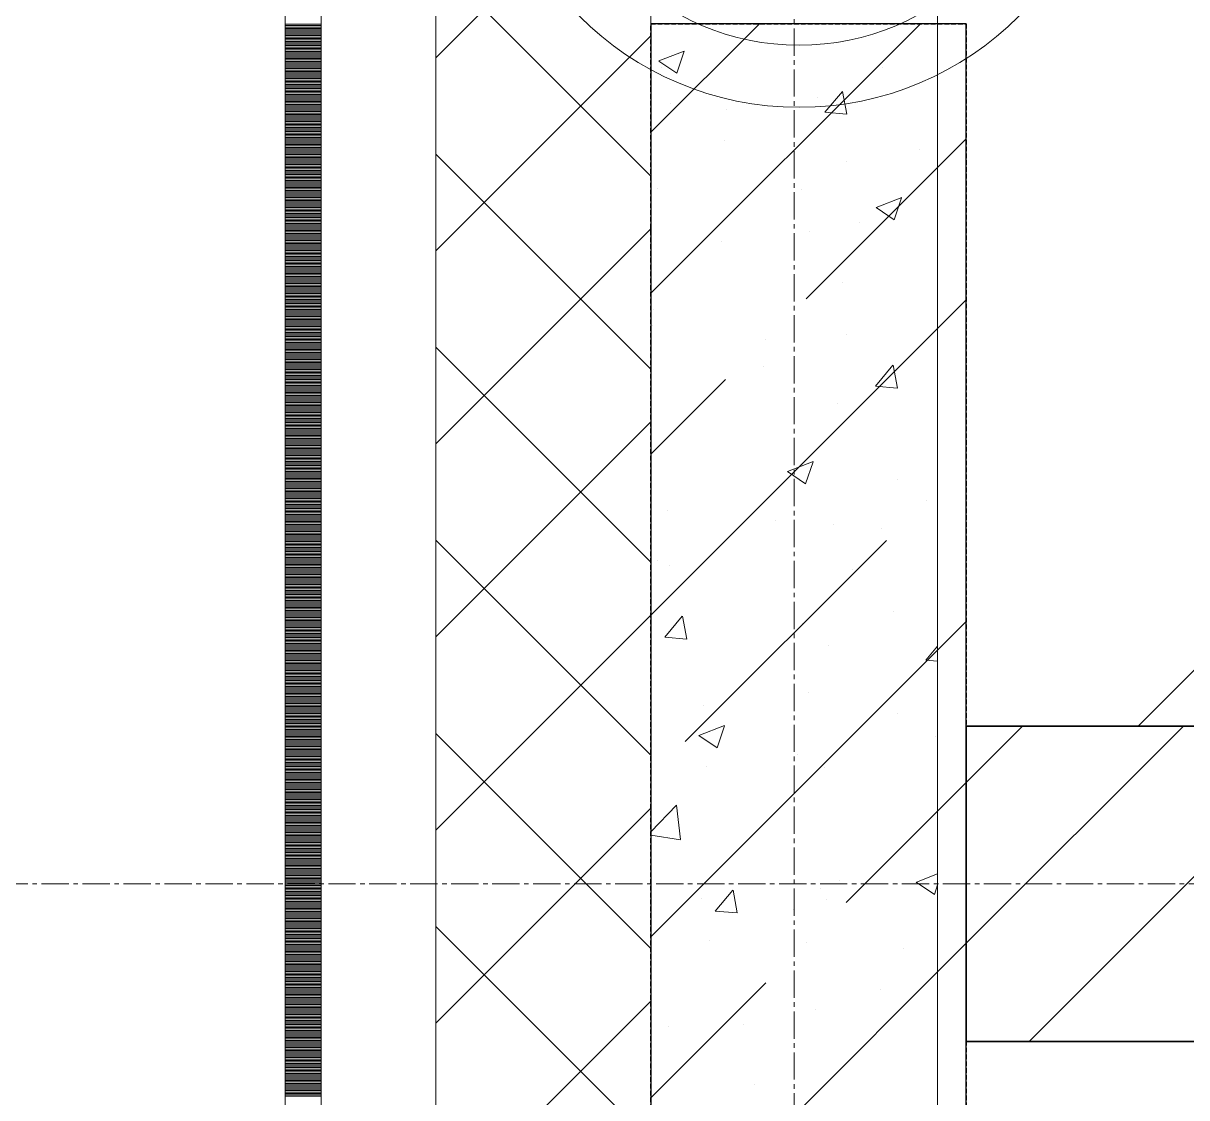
# Model space of a CAD drawing. Header units: millimetres. Extents: x 538266 to 1167394, y 114608 to 637157.
# Drawn here: x 828700 to 829512, y 148964 to 149714 of the extents above; entities that cross this region are included whole.
import ezdxf
from ezdxf.enums import TextEntityAlignment as Align

# ---------------------------------------------------------------- set-up
doc = ezdxf.new("R2010")
doc.units = ezdxf.units.MM
for name, pattern in [('CENTER2', [28.575, 19.05, -3.175, 3.175, -3.175]), ('DASHED', [19.05, 12.7, -6.35]), ('HIDDEN2', [4.7625, 3.175, -1.5875])]:
    doc.linetypes.add(name, pattern=pattern)
doc.layers.get('Defpoints').update_dxf_attribs({"color": 140})
doc.layers.add('АР_Делит', color=120, linetype='Continuous', lineweight=0, plot=False)
for name, color, linetype, lineweight in [('АР_Колонны', 70, 'Continuous', 30), ('АР_Стены ЖБ', 7, 'Continuous', 35), ('АР_Стены ПЕНОблок', 52, 'Continuous', 20), ('АР_Тонкая', 254, 'Continuous', 5), ('АР_Утеплитель', 31, 'Continuous', 0), ('АР_Штриховка', 8, 'Continuous', 0)]:
    doc.layers.add(name, color=color, linetype=linetype, lineweight=lineweight)
doc.layers.add('РД_Оси_100', color=7, linetype='Continuous', lineweight=0, true_color=0x525252)
doc.layers.add('ФВ-5', color=7, linetype='Continuous')
doc.styles.add('style1', font='ARIALN.TTF')

# ---------------------------------------------------------------- blocks, each defined once
blk = doc.blocks.new('2_этаж')
at = {"layer": 'АР_Делит', "color": 18, "true_color": 0x000000}
for radius in [216.34, 173.04]:
    blk.add_circle((672876.96, 149871.33), radius, dxfattribs=at)
at = {"layer": 'АР_Колонны', "color": 18, "linetype": 'HIDDEN2', "lineweight": 25, "true_color": 0x000000}
for p, q in [((672773.57, 149713.25), (672993.57, 149713.25)), ((672773.57, 148513.25), (672773.57, 149713.25)), ((672993.57, 149713.25), (672993.57, 148513.25))]:
    blk.add_line(p, q, dxfattribs=at)
at = {"layer": 'АР_Колонны', "color": 18, "linetype": 'Continuous', "lineweight": 15, "true_color": 0x000000}
for p, q in [((672993.57, 149713.25), (672773.57, 149713.25)), ((672773.57, 149713.25), (672773.57, 148513.25)), ((672993.57, 149713.25), (672773.57, 149713.25)), ((672773.57, 149713.25), (672773.57, 148513.25)), ((672993.57, 148513.25), (672993.57, 149713.25)), ((672993.57, 148513.25), (672993.57, 149713.25))]:
    blk.add_line(p, q, dxfattribs=at)
at = {"layer": 'АР_Стены ЖБ', "color": 18, "linetype": 'Continuous', "lineweight": 30, "true_color": 0x000000}
for p, q in [((672993.57, 149713.25), (672773.57, 149713.25)), ((672773.57, 149713.25), (672773.57, 148513.25)), ((672993.57, 148513.25), (672993.57, 149713.25))]:
    blk.add_line(p, q, dxfattribs=at)
at = {"layer": 'АР_Стены ЖБ', "color": 18, "linetype": 'Continuous', "lineweight": 35, "true_color": 0x000000}
for p, q in [((672993.57, 149223.25), (672993.57, 149003.25)), ((679573.57, 149223.25), (672993.57, 149223.25)), ((672993.57, 149003.25), (679573.57, 149003.25))]:
    blk.add_line(p, q, dxfattribs=at)
at = {"layer": 'АР_Стены ПЕНОблок', "color": 18, "linetype": 'Continuous', "lineweight": 20, "true_color": 0x000000}
for p, q in [((672773.57, 213213.25), (672773.57, 137013.25)), ((672973.57, 137013.25), (672973.57, 213213.25))]:
    blk.add_line(p, q, dxfattribs=at)
at = {"layer": 'АР_Тонкая', "color": 18, "linetype": 'Continuous', "lineweight": 5, "true_color": 0x000000}
for p, q in [((672518.57, 213213.25), (672518.57, 137013.25)), ((672543.57, 213213.25), (672543.57, 137013.25)), ((672543.57, 137013.25), (672543.57, 213213.25)), ((672623.57, 137013.25), (672623.57, 213213.25))]:
    blk.add_line(p, q, dxfattribs=at)
at = {"layer": 'АР_Утеплитель', "color": 18, "linetype": 'Continuous', "lineweight": 0, "true_color": 0x000000}
for p, q in [((672623.57, 213213.25), (672623.57, 137013.25)), ((672773.57, 137013.25), (672773.57, 213213.25))]:
    blk.add_line(p, q, dxfattribs=at)
at = {"layer": 'АР_Штриховка', "color": 18, "linetype": 'Continuous', "lineweight": 0, "true_color": 0x000000}
for p, q in [((672623.57, 149689.6), (672773.57, 149839.6)), ((672773.57, 149607.04), (672623.57, 149757.04)), ((672518.57, 149713), (672543.57, 149713)), ((672518.57, 149712), (672543.57, 149712)), ((672518.57, 149711), (672543.57, 149711)), ((672518.57, 149710), (672543.57, 149710)), ((672518.57, 149709), (672543.57, 149709)), ((672518.57, 149708), (672543.57, 149708)), ((672518.57, 149707), (672543.57, 149707)), ((672518.57, 149706), (672543.57, 149706)), ((672518.57, 149705), (672543.57, 149705)), ((672518.57, 149704), (672543.57, 149704)), ((672518.57, 149703), (672543.57, 149703)), ((672518.57, 149702), (672543.57, 149702)), ((672518.57, 149701), (672543.57, 149701)), ((672518.57, 149700), (672543.57, 149700)), ((672518.57, 149699), (672543.57, 149699)), ((672623.57, 149554.9), (672773.57, 149704.9)), ((672913.2, 149702.01), (672913.2, 149702.01)), ((672518.57, 149698), (672543.57, 149698)), ((672518.57, 149697), (672543.57, 149697)), ((672518.57, 149696), (672543.57, 149696)), ((672518.57, 149695), (672543.57, 149695)), ((672518.57, 149694), (672543.57, 149694)), ((672518.57, 149693), (672543.57, 149693)), ((672518.57, 149692), (672543.57, 149692)), ((672518.57, 149691), (672543.57, 149691)), ((672779.13, 149687.41), (672796.91, 149694.24)), ((672791.71, 149678.76), (672796.86, 149694.11)), ((672518.57, 149690), (672543.57, 149690)), ((672518.57, 149689), (672543.57, 149689)), ((672518.57, 149688), (672543.57, 149688)), ((672518.57, 149687), (672543.57, 149687)), ((672518.57, 149686), (672543.57, 149686)), ((672518.57, 149685), (672543.57, 149685)), ((672518.57, 149684), (672543.57, 149684)), ((672518.57, 149683), (672543.57, 149683)), ((672779.07, 149687.29), (672791.7, 149678.77)), ((672781.27, 149682.96), (672781.27, 149682.96)), ((672935.18, 149682.73), (672935.18, 149682.73)), ((672518.57, 149682), (672543.57, 149682)), ((672518.57, 149681), (672543.57, 149681)), ((672518.57, 149680), (672543.57, 149680)), ((672518.57, 149679), (672543.57, 149679)), ((672518.57, 149678), (672543.57, 149678)), ((672518.57, 149677), (672543.57, 149677)), ((672518.57, 149676), (672543.57, 149676)), ((672518.57, 149675), (672543.57, 149675)), ((672518.57, 149674), (672543.57, 149674)), ((672518.57, 149673), (672543.57, 149673)), ((672518.57, 149672), (672543.57, 149672)), ((672518.57, 149671), (672543.57, 149671)), ((672518.57, 149670), (672543.57, 149670)), ((672518.57, 149669), (672543.57, 149669)), ((672518.57, 149668), (672543.57, 149668)), ((672518.57, 149667), (672543.57, 149667)), ((672894.93, 149651.51), (672907.18, 149666.1)), ((672910.27, 149650.2), (672907.33, 149666.12)), ((672518.57, 149666), (672543.57, 149666)), ((672518.57, 149665), (672543.57, 149665)), ((672518.57, 149664), (672543.57, 149664)), ((672518.57, 149663), (672543.57, 149663)), ((672518.57, 149662), (672543.57, 149662)), ((672518.57, 149661), (672543.57, 149661)), ((672518.57, 149660), (672543.57, 149660)), ((672518.57, 149659), (672543.57, 149659)), ((672518.57, 149658), (672543.57, 149658)), ((672889.73, 149661.88), (672889.73, 149661.88)), ((672518.57, 149657), (672543.57, 149657)), ((672518.57, 149656), (672543.57, 149656)), ((672518.57, 149655), (672543.57, 149655)), ((672518.57, 149654), (672543.57, 149654)), ((672518.57, 149653), (672543.57, 149653)), ((672518.57, 149652), (672543.57, 149652)), ((672518.57, 149651), (672543.57, 149651)), ((672518.57, 149650), (672543.57, 149650)), ((672787.05, 149657.3), (672787.05, 149657.3)), ((672826.14, 149653.5), (672826.14, 149653.5)), ((672894.93, 149651.5), (672910.11, 149650.17)), ((672518.57, 149649), (672543.57, 149649)), ((672518.57, 149648), (672543.57, 149648)), ((672518.57, 149647), (672543.57, 149647)), ((672518.57, 149646), (672543.57, 149646)), ((672518.57, 149645), (672543.57, 149645)), ((672518.57, 149644), (672543.57, 149644)), ((672518.57, 149643), (672543.57, 149643)), ((672518.57, 149642), (672543.57, 149642)), ((672518.57, 149641), (672543.57, 149641)), ((672518.57, 149640), (672543.57, 149640)), ((672518.57, 149639), (672543.57, 149639)), ((672518.57, 149638), (672543.57, 149638)), ((672518.57, 149637), (672543.57, 149637)), ((672518.57, 149636), (672543.57, 149636)), ((672518.57, 149635), (672543.57, 149635)), ((672518.57, 149634), (672543.57, 149634)), ((672518.57, 149633), (672543.57, 149633)), ((672518.57, 149632), (672543.57, 149632)), ((672518.57, 149631), (672543.57, 149631)), ((672518.57, 149630), (672543.57, 149630)), ((672518.57, 149629), (672543.57, 149629)), ((672518.57, 149628), (672543.57, 149628)), ((672518.57, 149627), (672543.57, 149627)), ((672518.57, 149626), (672543.57, 149626)), ((672824.99, 149631.57), (672824.99, 149631.57)), ((672960.58, 149625.84), (672960.58, 149625.84)), ((672518.57, 149625), (672543.57, 149625)), ((672518.57, 149624), (672543.57, 149624)), ((672518.57, 149623), (672543.57, 149623)), ((672518.57, 149622), (672543.57, 149622)), ((672518.57, 149621), (672543.57, 149621)), ((672518.57, 149620), (672543.57, 149620)), ((672518.57, 149619), (672543.57, 149619)), ((672518.57, 149618), (672543.57, 149618)), ((672773.57, 149472.33), (672623.57, 149622.33)), ((672910.11, 149617.45), (672910.11, 149617.45)), ((672518.57, 149617), (672543.57, 149617)), ((672518.57, 149616), (672543.57, 149616)), ((672518.57, 149615), (672543.57, 149615)), ((672518.57, 149614), (672543.57, 149614)), ((672518.57, 149613), (672543.57, 149613)), ((672518.57, 149612), (672543.57, 149612)), ((672518.57, 149611), (672543.57, 149611)), ((672518.57, 149610), (672543.57, 149610)), ((672518.57, 149609), (672543.57, 149609)), ((672518.57, 149608), (672543.57, 149608)), ((672518.57, 149607), (672543.57, 149607)), ((672518.57, 149606), (672543.57, 149606)), ((672518.57, 149605), (672543.57, 149605)), ((672518.57, 149604), (672543.57, 149604)), ((672518.57, 149603), (672543.57, 149603)), ((672518.57, 149602), (672543.57, 149602)), ((672518.57, 149601), (672543.57, 149601)), ((672518.57, 149600), (672543.57, 149600)), ((672518.57, 149599), (672543.57, 149599)), ((672518.57, 149598), (672543.57, 149598)), ((672518.57, 149597), (672543.57, 149597)), ((672518.57, 149596), (672543.57, 149596)), ((672518.57, 149595), (672543.57, 149595)), ((672518.57, 149594), (672543.57, 149594)), ((672778.18, 149598.41), (672778.18, 149598.41)), ((672878.55, 149597.45), (672878.55, 149597.45)), ((672518.57, 149593), (672543.57, 149593)), ((672518.57, 149592), (672543.57, 149592)), ((672518.57, 149591), (672543.57, 149591)), ((672518.57, 149590), (672543.57, 149590)), ((672518.57, 149589), (672543.57, 149589)), ((672518.57, 149588), (672543.57, 149588)), ((672518.57, 149587), (672543.57, 149587)), ((672518.57, 149586), (672543.57, 149586)), ((672518.57, 149585), (672543.57, 149585)), ((672930.68, 149585.02), (672943.32, 149576.5)), ((672930.74, 149585.15), (672948.53, 149591.98)), ((672943.33, 149576.5), (672948.48, 149591.85)), ((672518.57, 149584), (672543.57, 149584)), ((672518.57, 149583), (672543.57, 149583)), ((672518.57, 149582), (672543.57, 149582)), ((672518.57, 149581), (672543.57, 149581)), ((672518.57, 149580), (672543.57, 149580)), ((672518.57, 149579), (672543.57, 149579)), ((672518.57, 149578), (672543.57, 149578)), ((672518.57, 149577), (672543.57, 149577)), ((672518.57, 149576), (672543.57, 149576)), ((672518.57, 149575), (672543.57, 149575)), ((672518.57, 149574), (672543.57, 149574)), ((672518.57, 149573), (672543.57, 149573)), ((672518.57, 149572), (672543.57, 149572)), ((672518.57, 149571), (672543.57, 149571)), ((672518.57, 149570), (672543.57, 149570)), ((672518.57, 149569), (672543.57, 149569)), ((672623.57, 149420.2), (672773.57, 149570.2)), ((672919.11, 149574.36), (672919.11, 149574.36)), ((672518.57, 149568), (672543.57, 149568)), ((672518.57, 149567), (672543.57, 149567)), ((672518.57, 149566), (672543.57, 149566)), ((672518.57, 149565), (672543.57, 149565)), ((672518.57, 149564), (672543.57, 149564)), ((672518.57, 149563), (672543.57, 149563)), ((672518.57, 149562), (672543.57, 149562)), ((672518.57, 149561), (672543.57, 149561)), ((672822.91, 149561.7), (672822.91, 149561.7)), ((672884.06, 149568.41), (672884.06, 149568.41)), ((672518.57, 149560), (672543.57, 149560)), ((672518.57, 149559), (672543.57, 149559)), ((672518.57, 149558), (672543.57, 149558)), ((672518.57, 149557), (672543.57, 149557)), ((672518.57, 149556), (672543.57, 149556)), ((672518.57, 149555), (672543.57, 149555)), ((672518.57, 149554), (672543.57, 149554)), ((672518.57, 149553), (672543.57, 149553)), ((672518.57, 149552), (672543.57, 149552)), ((672518.57, 149551), (672543.57, 149551)), ((672518.57, 149550), (672543.57, 149550)), ((672518.57, 149549), (672543.57, 149549)), ((672518.57, 149548), (672543.57, 149548)), ((672518.57, 149547), (672543.57, 149547)), ((672518.57, 149546), (672543.57, 149546)), ((672518.57, 149545), (672543.57, 149545)), ((672518.57, 149544), (672543.57, 149544)), ((672518.57, 149543), (672543.57, 149543)), ((672518.57, 149542), (672543.57, 149542)), ((672518.57, 149541), (672543.57, 149541)), ((672518.57, 149540), (672543.57, 149540)), ((672518.57, 149539), (672543.57, 149539)), ((672518.57, 149538), (672543.57, 149538)), ((672518.57, 149537), (672543.57, 149537)), ((672518.57, 149536), (672543.57, 149536)), ((672518.57, 149535), (672543.57, 149535)), ((672518.57, 149534), (672543.57, 149534)), ((672518.57, 149533), (672543.57, 149533)), ((672518.57, 149532), (672543.57, 149532)), ((672518.57, 149531), (672543.57, 149531)), ((672518.57, 149530), (672543.57, 149530)), ((672518.57, 149529), (672543.57, 149529)), ((672907.02, 149532.9), (672907.02, 149532.9)), ((672518.57, 149528), (672543.57, 149528)), ((672518.57, 149527), (672543.57, 149527)), ((672518.57, 149526), (672543.57, 149526)), ((672518.57, 149525), (672543.57, 149525)), ((672518.57, 149524), (672543.57, 149524)), ((672518.57, 149523), (672543.57, 149523)), ((672518.57, 149522), (672543.57, 149522)), ((672518.57, 149521), (672543.57, 149521)), ((672518.57, 149520), (672543.57, 149520)), ((672518.57, 149519), (672543.57, 149519)), ((672518.57, 149518), (672543.57, 149518)), ((672518.57, 149517), (672543.57, 149517)), ((672518.57, 149516), (672543.57, 149516)), ((672518.57, 149515), (672543.57, 149515)), ((672518.57, 149514), (672543.57, 149514)), ((672518.57, 149513), (672543.57, 149513)), ((672518.57, 149512), (672543.57, 149512)), ((672775.09, 149513.85), (672775.09, 149513.85)), ((672518.57, 149511), (672543.57, 149511)), ((672518.57, 149510), (672543.57, 149510)), ((672518.57, 149509), (672543.57, 149509)), ((672518.57, 149508), (672543.57, 149508)), ((672518.57, 149507), (672543.57, 149507)), ((672518.57, 149506), (672543.57, 149506)), ((672518.57, 149505), (672543.57, 149505)), ((672518.57, 149504), (672543.57, 149504)), ((672518.57, 149503), (672543.57, 149503)), ((672518.57, 149502), (672543.57, 149502)), ((672518.57, 149501), (672543.57, 149501)), ((672518.57, 149500), (672543.57, 149500)), ((672518.57, 149499), (672543.57, 149499)), ((672518.57, 149498), (672543.57, 149498)), ((672518.57, 149497), (672543.57, 149497)), ((672518.57, 149496), (672543.57, 149496)), ((672774.46, 149502.46), (672774.46, 149502.46)), ((672910.05, 149496.73), (672910.05, 149496.73)), ((672518.57, 149495), (672543.57, 149495)), ((672518.57, 149494), (672543.57, 149494)), ((672518.57, 149493), (672543.57, 149493)), ((672518.57, 149492), (672543.57, 149492)), ((672518.57, 149491), (672543.57, 149491)), ((672518.57, 149490), (672543.57, 149490)), ((672518.57, 149489), (672543.57, 149489)), ((672518.57, 149488), (672543.57, 149488)), ((672773.57, 149337.63), (672623.57, 149487.63)), ((672518.57, 149487), (672543.57, 149487)), ((672518.57, 149486), (672543.57, 149486)), ((672518.57, 149485), (672543.57, 149485)), ((672518.57, 149484), (672543.57, 149484)), ((672518.57, 149483), (672543.57, 149483)), ((672518.57, 149482), (672543.57, 149482)), ((672518.57, 149481), (672543.57, 149481)), ((672518.57, 149480), (672543.57, 149480)), ((672518.57, 149479), (672543.57, 149479)), ((672518.57, 149478), (672543.57, 149478)), ((672518.57, 149477), (672543.57, 149477)), ((672518.57, 149476), (672543.57, 149476)), ((672518.57, 149475), (672543.57, 149475)), ((672518.57, 149474), (672543.57, 149474)), ((672518.57, 149473), (672543.57, 149473)), ((672518.57, 149472), (672543.57, 149472)), ((672852.29, 149474.18), (672852.29, 149474.18)), ((672930.17, 149460.45), (672942.42, 149475.04)), ((672945.51, 149459.15), (672942.58, 149475.07)), ((672518.57, 149471), (672543.57, 149471)), ((672518.57, 149470), (672543.57, 149470)), ((672518.57, 149469), (672543.57, 149469)), ((672518.57, 149468), (672543.57, 149468)), ((672518.57, 149467), (672543.57, 149467)), ((672518.57, 149466), (672543.57, 149466)), ((672518.57, 149465), (672543.57, 149465)), ((672518.57, 149464), (672543.57, 149464)), ((672518.57, 149463), (672543.57, 149463)), ((672518.57, 149462), (672543.57, 149462)), ((672518.57, 149461), (672543.57, 149461)), ((672518.57, 149460), (672543.57, 149460)), ((672518.57, 149459), (672543.57, 149459)), ((672518.57, 149458), (672543.57, 149458)), ((672518.57, 149457), (672543.57, 149457)), ((672518.57, 149456), (672543.57, 149456)), ((672930.17, 149460.44), (672945.36, 149459.12)), ((672518.57, 149455), (672543.57, 149455)), ((672518.57, 149454), (672543.57, 149454)), ((672518.57, 149453), (672543.57, 149453)), ((672518.57, 149452), (672543.57, 149452)), ((672518.57, 149451), (672543.57, 149451)), ((672518.57, 149450), (672543.57, 149450)), ((672518.57, 149449), (672543.57, 149449)), ((672518.57, 149448), (672543.57, 149448)), ((672903.93, 149448.34), (672903.93, 149448.34)), ((672518.57, 149447), (672543.57, 149447)), ((672518.57, 149446), (672543.57, 149446)), ((672518.57, 149445), (672543.57, 149445)), ((672518.57, 149444), (672543.57, 149444)), ((672518.57, 149443), (672543.57, 149443)), ((672518.57, 149442), (672543.57, 149442)), ((672518.57, 149441), (672543.57, 149441)), ((672518.57, 149440), (672543.57, 149440)), ((672518.57, 149439), (672543.57, 149439)), ((672518.57, 149438), (672543.57, 149438)), ((672518.57, 149437), (672543.57, 149437)), ((672518.57, 149436), (672543.57, 149436)), ((672518.57, 149435), (672543.57, 149435)), ((672518.57, 149434), (672543.57, 149434)), ((672518.57, 149433), (672543.57, 149433)), ((672518.57, 149432), (672543.57, 149432)), ((672518.57, 149431), (672543.57, 149431)), ((672623.57, 149285.49), (672773.57, 149435.49)), ((672518.57, 149430), (672543.57, 149430)), ((672518.57, 149429), (672543.57, 149429)), ((672518.57, 149428), (672543.57, 149428)), ((672518.57, 149427), (672543.57, 149427)), ((672518.57, 149426), (672543.57, 149426)), ((672518.57, 149425), (672543.57, 149425)), ((672518.57, 149424), (672543.57, 149424)), ((672518.57, 149423), (672543.57, 149423)), ((672518.57, 149422), (672543.57, 149422)), ((672518.57, 149421), (672543.57, 149421)), ((672518.57, 149420), (672543.57, 149420)), ((672518.57, 149419), (672543.57, 149419)), ((672518.57, 149418), (672543.57, 149418)), ((672518.57, 149417), (672543.57, 149417)), ((672518.57, 149416), (672543.57, 149416)), ((672518.57, 149415), (672543.57, 149415)), ((672873.57, 149416.86), (672873.57, 149416.86)), ((672518.57, 149414), (672543.57, 149414)), ((672518.57, 149413), (672543.57, 149413)), ((672518.57, 149412), (672543.57, 149412)), ((672518.57, 149411), (672543.57, 149411)), ((672518.57, 149410), (672543.57, 149410)), ((672518.57, 149409), (672543.57, 149409)), ((672518.57, 149408), (672543.57, 149408)), ((672518.57, 149407), (672543.57, 149407)), ((672868.94, 149400.96), (672886.72, 149407.79)), ((672881.53, 149392.31), (672886.68, 149407.66)), ((672518.57, 149406), (672543.57, 149406)), ((672518.57, 149405), (672543.57, 149405)), ((672518.57, 149404), (672543.57, 149404)), ((672518.57, 149403), (672543.57, 149403)), ((672518.57, 149402), (672543.57, 149402)), ((672518.57, 149401), (672543.57, 149401)), ((672518.57, 149400), (672543.57, 149400)), ((672518.57, 149399), (672543.57, 149399)), ((672868.88, 149400.83), (672881.52, 149392.31)), ((672518.57, 149398), (672543.57, 149398)), ((672518.57, 149397), (672543.57, 149397)), ((672518.57, 149396), (672543.57, 149396)), ((672518.57, 149395), (672543.57, 149395)), ((672518.57, 149394), (672543.57, 149394)), ((672518.57, 149393), (672543.57, 149393)), ((672518.57, 149392), (672543.57, 149392)), ((672518.57, 149391), (672543.57, 149391)), ((672945.88, 149395.12), (672945.88, 149395.12)), ((672518.57, 149390), (672543.57, 149390)), ((672518.57, 149389), (672543.57, 149389)), ((672518.57, 149388), (672543.57, 149388)), ((672518.57, 149387), (672543.57, 149387)), ((672518.57, 149386), (672543.57, 149386)), ((672518.57, 149385), (672543.57, 149385)), ((672518.57, 149384), (672543.57, 149384)), ((672518.57, 149383), (672543.57, 149383)), ((672518.57, 149382), (672543.57, 149382)), ((672518.57, 149381), (672543.57, 149381)), ((672518.57, 149380), (672543.57, 149380)), ((672518.57, 149379), (672543.57, 149379)), ((672518.57, 149378), (672543.57, 149378)), ((672518.57, 149377), (672543.57, 149377)), ((672518.57, 149376), (672543.57, 149376)), ((672518.57, 149375), (672543.57, 149375)), ((672518.57, 149374), (672543.57, 149374)), ((672785.47, 149374), (672785.47, 149374)), ((672518.57, 149373), (672543.57, 149373)), ((672518.57, 149372), (672543.57, 149372)), ((672518.57, 149371), (672543.57, 149371)), ((672518.57, 149370), (672543.57, 149370)), ((672518.57, 149369), (672543.57, 149369)), ((672518.57, 149368), (672543.57, 149368)), ((672518.57, 149367), (672543.57, 149367)), ((672518.57, 149366), (672543.57, 149366)), ((672860.59, 149366.94), (672860.59, 149366.94)), ((672518.57, 149365), (672543.57, 149365)), ((672518.57, 149364), (672543.57, 149364)), ((672518.57, 149363), (672543.57, 149363)), ((672518.57, 149362), (672543.57, 149362)), ((672518.57, 149361), (672543.57, 149361)), ((672518.57, 149360), (672543.57, 149360)), ((672518.57, 149359), (672543.57, 149359)), ((672518.57, 149358), (672543.57, 149358)), ((672900.84, 149363.79), (672900.84, 149363.79)), ((672934.43, 149361.09), (672934.43, 149361.09)), ((672518.57, 149357), (672543.57, 149357)), ((672518.57, 149356), (672543.57, 149356)), ((672518.57, 149355), (672543.57, 149355)), ((672518.57, 149354), (672543.57, 149354)), ((672518.57, 149353), (672543.57, 149353)), ((672518.57, 149352), (672543.57, 149352)), ((672518.57, 149351), (672543.57, 149351)), ((672518.57, 149350), (672543.57, 149350)), ((672773.57, 149202.93), (672623.57, 149352.93)), ((672518.57, 149349), (672543.57, 149349)), ((672518.57, 149348), (672543.57, 149348)), ((672518.57, 149347), (672543.57, 149347)), ((672518.57, 149346), (672543.57, 149346)), ((672518.57, 149345), (672543.57, 149345)), ((672518.57, 149344), (672543.57, 149344)), ((672518.57, 149343), (672543.57, 149343)), ((672518.57, 149342), (672543.57, 149342)), ((672518.57, 149341), (672543.57, 149341)), ((672518.57, 149340), (672543.57, 149340)), ((672518.57, 149339), (672543.57, 149339)), ((672518.57, 149338), (672543.57, 149338)), ((672518.57, 149337), (672543.57, 149337)), ((672518.57, 149336), (672543.57, 149336)), ((672518.57, 149335), (672543.57, 149335)), ((672518.57, 149334), (672543.57, 149334)), ((672778.55, 149338.55), (672778.55, 149338.55)), ((672786.3, 149335.66), (672786.3, 149335.66)), ((672518.57, 149333), (672543.57, 149333)), ((672518.57, 149332), (672543.57, 149332)), ((672518.57, 149331), (672543.57, 149331)), ((672518.57, 149330), (672543.57, 149330)), ((672518.57, 149329), (672543.57, 149329)), ((672518.57, 149328), (672543.57, 149328)), ((672518.57, 149327), (672543.57, 149327)), ((672518.57, 149326), (672543.57, 149326)), ((672914.14, 149332.82), (672914.14, 149332.82)), ((672518.57, 149325), (672543.57, 149325)), ((672518.57, 149324), (672543.57, 149324)), ((672518.57, 149323), (672543.57, 149323)), ((672518.57, 149322), (672543.57, 149322)), ((672518.57, 149321), (672543.57, 149321)), ((672518.57, 149320), (672543.57, 149320)), ((672518.57, 149319), (672543.57, 149319)), ((672518.57, 149318), (672543.57, 149318)), ((672518.57, 149317), (672543.57, 149317)), ((672518.57, 149316), (672543.57, 149316)), ((672518.57, 149315), (672543.57, 149315)), ((672518.57, 149314), (672543.57, 149314)), ((672518.57, 149313), (672543.57, 149313)), ((672518.57, 149312), (672543.57, 149312)), ((672518.57, 149311), (672543.57, 149311)), ((672518.57, 149310), (672543.57, 149310)), ((672518.57, 149309), (672543.57, 149309)), ((672518.57, 149308), (672543.57, 149308)), ((672518.57, 149307), (672543.57, 149307)), ((672518.57, 149306), (672543.57, 149306)), ((672518.57, 149305), (672543.57, 149305)), ((672518.57, 149304), (672543.57, 149304)), ((672518.57, 149303), (672543.57, 149303)), ((672518.57, 149302), (672543.57, 149302)), ((672518.57, 149301), (672543.57, 149301)), ((672942.65, 149303.31), (672942.65, 149303.31)), ((672518.57, 149300), (672543.57, 149300)), ((672518.57, 149299), (672543.57, 149299)), ((672518.57, 149298), (672543.57, 149298)), ((672518.57, 149297), (672543.57, 149297)), ((672518.57, 149296), (672543.57, 149296)), ((672518.57, 149295), (672543.57, 149295)), ((672518.57, 149294), (672543.57, 149294)), ((672518.57, 149293), (672543.57, 149293)), ((672623.57, 149150.79), (672773.57, 149300.79)), ((672783.23, 149285.33), (672795.48, 149299.92)), ((672798.57, 149284.03), (672795.63, 149299.95)), ((672879.06, 149294.94), (672879.06, 149294.94)), ((672518.57, 149292), (672543.57, 149292)), ((672518.57, 149291), (672543.57, 149291)), ((672518.57, 149290), (672543.57, 149290)), ((672518.57, 149289), (672543.57, 149289)), ((672518.57, 149288), (672543.57, 149288)), ((672518.57, 149287), (672543.57, 149287)), ((672518.57, 149286), (672543.57, 149286)), ((672518.57, 149285), (672543.57, 149285)), ((672783.23, 149285.33), (672798.42, 149284)), ((672518.57, 149284), (672543.57, 149284)), ((672518.57, 149283), (672543.57, 149283)), ((672518.57, 149282), (672543.57, 149282)), ((672518.57, 149281), (672543.57, 149281)), ((672518.57, 149280), (672543.57, 149280)), ((672518.57, 149279), (672543.57, 149279)), ((672518.57, 149278), (672543.57, 149278)), ((672518.57, 149277), (672543.57, 149277)), ((672897.75, 149279.23), (672897.75, 149279.23)), ((672965.42, 149269.39), (672973.57, 149279.11)), ((672518.57, 149276), (672543.57, 149276)), ((672518.57, 149275), (672543.57, 149275)), ((672518.57, 149274), (672543.57, 149274)), ((672518.57, 149273), (672543.57, 149273)), ((672518.57, 149272), (672543.57, 149272)), ((672518.57, 149271), (672543.57, 149271)), ((672518.57, 149270), (672543.57, 149270)), ((672518.57, 149269), (672543.57, 149269)), ((672965.42, 149269.39), (672973.57, 149268.67)), ((672518.57, 149268), (672543.57, 149268)), ((672518.57, 149267), (672543.57, 149267)), ((672518.57, 149266), (672543.57, 149266)), ((672518.57, 149265), (672543.57, 149265)), ((672518.57, 149264), (672543.57, 149264)), ((672518.57, 149263), (672543.57, 149263)), ((672518.57, 149262), (672543.57, 149262)), ((672518.57, 149261), (672543.57, 149261)), ((672518.57, 149260), (672543.57, 149260)), ((672518.57, 149259), (672543.57, 149259)), ((672518.57, 149258), (672543.57, 149258)), ((672518.57, 149257), (672543.57, 149257)), ((672518.57, 149256), (672543.57, 149256)), ((672518.57, 149255), (672543.57, 149255)), ((672518.57, 149254), (672543.57, 149254)), ((672518.57, 149253), (672543.57, 149253)), ((672518.57, 149252), (672543.57, 149252)), ((672518.57, 149251), (672543.57, 149251)), ((672518.57, 149250), (672543.57, 149250)), ((672518.57, 149249), (672543.57, 149249)), ((672518.57, 149248), (672543.57, 149248)), ((672518.57, 149247), (672543.57, 149247)), ((672518.57, 149246), (672543.57, 149246)), ((672518.57, 149245), (672543.57, 149245)), ((672883.31, 149246.77), (672883.31, 149246.77)), ((672518.57, 149244), (672543.57, 149244)), ((672518.57, 149243), (672543.57, 149243)), ((672518.57, 149242), (672543.57, 149242)), ((672518.57, 149241), (672543.57, 149241)), ((672518.57, 149240), (672543.57, 149240)), ((672518.57, 149239), (672543.57, 149239)), ((672518.57, 149238), (672543.57, 149238)), ((672518.57, 149237), (672543.57, 149237)), ((672810.05, 149237.83), (672810.05, 149237.83)), ((672518.57, 149236), (672543.57, 149236)), ((672518.57, 149235), (672543.57, 149235)), ((672518.57, 149234), (672543.57, 149234)), ((672518.57, 149233), (672543.57, 149233)), ((672518.57, 149232), (672543.57, 149232)), ((672518.57, 149231), (672543.57, 149231)), ((672518.57, 149230), (672543.57, 149230)), ((672518.57, 149229), (672543.57, 149229)), ((672518.57, 149228), (672543.57, 149228)), ((672945.64, 149232.1), (672945.64, 149232.1)), ((672518.57, 149227), (672543.57, 149227)), ((672518.57, 149226), (672543.57, 149226)), ((672518.57, 149225), (672543.57, 149225)), ((672518.57, 149224), (672543.57, 149224)), ((672518.57, 149223), (672543.57, 149223)), ((672518.57, 149222), (672543.57, 149222)), ((672518.57, 149221), (672543.57, 149221)), ((672518.57, 149220), (672543.57, 149220)), ((672807.14, 149216.77), (672824.92, 149223.6)), ((672819.72, 149208.12), (672824.87, 149223.47)), ((672518.57, 149219), (672543.57, 149219)), ((672518.57, 149218), (672543.57, 149218)), ((672518.57, 149217), (672543.57, 149217)), ((672518.57, 149216), (672543.57, 149216)), ((672518.57, 149215), (672543.57, 149215)), ((672518.57, 149214), (672543.57, 149214)), ((672518.57, 149213), (672543.57, 149213)), ((672518.57, 149212), (672543.57, 149212)), ((672773.57, 149068.22), (672623.57, 149218.22)), ((672807.08, 149216.65), (672819.71, 149208.12)), ((672972.03, 149215.79), (672972.03, 149215.79)), ((672518.57, 149211), (672543.57, 149211)), ((672518.57, 149210), (672543.57, 149210)), ((672518.57, 149209), (672543.57, 149209)), ((672518.57, 149208), (672543.57, 149208)), ((672518.57, 149207), (672543.57, 149207)), ((672518.57, 149206), (672543.57, 149206)), ((672518.57, 149205), (672543.57, 149205)), ((672518.57, 149204), (672543.57, 149204)), ((672518.57, 149203), (672543.57, 149203)), ((672518.57, 149202), (672543.57, 149202)), ((672518.57, 149201), (672543.57, 149201)), ((672518.57, 149200), (672543.57, 149200)), ((672518.57, 149199), (672543.57, 149199)), ((672518.57, 149198), (672543.57, 149198)), ((672518.57, 149197), (672543.57, 149197)), ((672518.57, 149196), (672543.57, 149196)), ((672875.83, 149203.13), (672875.83, 149203.13)), ((672518.57, 149195), (672543.57, 149195)), ((672518.57, 149194), (672543.57, 149194)), ((672518.57, 149193), (672543.57, 149193)), ((672518.57, 149192), (672543.57, 149192)), ((672518.57, 149191), (672543.57, 149191)), ((672518.57, 149190), (672543.57, 149190)), ((672518.57, 149189), (672543.57, 149189)), ((672518.57, 149188), (672543.57, 149188)), ((672812.24, 149194.76), (672812.24, 149194.76)), ((672894.66, 149194.68), (672894.66, 149194.68)), ((672518.57, 149187), (672543.57, 149187)), ((672518.57, 149186), (672543.57, 149186)), ((672518.57, 149185), (672543.57, 149185)), ((672518.57, 149184), (672543.57, 149184)), ((672518.57, 149183), (672543.57, 149183)), ((672518.57, 149182), (672543.57, 149182)), ((672518.57, 149181), (672543.57, 149181)), ((672518.57, 149180), (672543.57, 149180)), ((672518.57, 149179), (672543.57, 149179)), ((672518.57, 149178), (672543.57, 149178)), ((672518.57, 149177), (672543.57, 149177)), ((672518.57, 149176), (672543.57, 149176)), ((672518.57, 149175), (672543.57, 149175)), ((672518.57, 149174), (672543.57, 149174)), ((672518.57, 149173), (672543.57, 149173)), ((672518.57, 149172), (672543.57, 149172)), ((672518.57, 149171), (672543.57, 149171)), ((672518.57, 149170), (672543.57, 149170)), ((672518.57, 149169), (672543.57, 149169)), ((672518.57, 149168), (672543.57, 149168)), ((672518.57, 149167), (672543.57, 149167)), ((672518.57, 149166), (672543.57, 149166)), ((672518.57, 149165), (672543.57, 149165)), ((672518.57, 149164), (672543.57, 149164)), ((672623.57, 149016.08), (672773.57, 149166.08)), ((672773.57, 149149.58), (672791.42, 149168.19)), ((672794.28, 149144.07), (672791.47, 149168.19)), ((672518.57, 149163), (672543.57, 149163)), ((672518.57, 149162), (672543.57, 149162)), ((672518.57, 149161), (672543.57, 149161)), ((672518.57, 149160), (672543.57, 149160)), ((672518.57, 149159), (672543.57, 149159)), ((672518.57, 149158), (672543.57, 149158)), ((672518.57, 149157), (672543.57, 149157)), ((672518.57, 149156), (672543.57, 149156)), ((672518.57, 149155), (672543.57, 149155)), ((672518.57, 149154), (672543.57, 149154)), ((672518.57, 149153), (672543.57, 149153)), ((672518.57, 149152), (672543.57, 149152)), ((672518.57, 149151), (672543.57, 149151)), ((672518.57, 149150), (672543.57, 149150)), ((672518.57, 149149), (672543.57, 149149)), ((672518.57, 149148), (672543.57, 149148)), ((672518.57, 149147), (672543.57, 149147)), ((672773.57, 149147.2), (672794.26, 149143.99)), ((672518.57, 149146), (672543.57, 149146)), ((672518.57, 149145), (672543.57, 149145)), ((672518.57, 149144), (672543.57, 149144)), ((672518.57, 149143), (672543.57, 149143)), ((672518.57, 149142), (672543.57, 149142)), ((672518.57, 149141), (672543.57, 149141)), ((672518.57, 149140), (672543.57, 149140)), ((672518.57, 149139), (672543.57, 149139)), ((672518.57, 149138), (672543.57, 149138)), ((672518.57, 149137), (672543.57, 149137)), ((672518.57, 149136), (672543.57, 149136)), ((672518.57, 149135), (672543.57, 149135)), ((672518.57, 149134), (672543.57, 149134)), ((672518.57, 149133), (672543.57, 149133)), ((672518.57, 149132), (672543.57, 149132)), ((672518.57, 149131), (672543.57, 149131)), ((672518.57, 149130), (672543.57, 149130)), ((672518.57, 149129), (672543.57, 149129)), ((672518.57, 149128), (672543.57, 149128)), ((672518.57, 149127), (672543.57, 149127)), ((672518.57, 149126), (672543.57, 149126)), ((672518.57, 149125), (672543.57, 149125)), ((672518.57, 149124), (672543.57, 149124)), ((672518.57, 149123), (672543.57, 149123)), ((672518.57, 149122), (672543.57, 149122)), ((672518.57, 149121), (672543.57, 149121)), ((672518.57, 149120), (672543.57, 149120)), ((672518.57, 149119), (672543.57, 149119)), ((672518.57, 149118), (672543.57, 149118)), ((672518.57, 149117), (672543.57, 149117)), ((672518.57, 149116), (672543.57, 149116)), ((672518.57, 149115), (672543.57, 149115)), ((672905.21, 149115.61), (672905.21, 149115.61)), ((672958.69, 149114.38), (672971.33, 149105.86)), ((672958.75, 149114.51), (672973.57, 149120.2)), ((672518.57, 149114), (672543.57, 149114)), ((672518.57, 149113), (672543.57, 149113)), ((672518.57, 149112), (672543.57, 149112)), ((672518.57, 149111), (672543.57, 149111)), ((672518.57, 149110), (672543.57, 149110)), ((672518.57, 149109), (672543.57, 149109)), ((672518.57, 149108), (672543.57, 149108)), ((672518.57, 149107), (672543.57, 149107)), ((672818.48, 149094.27), (672830.72, 149108.87)), ((672833.81, 149092.97), (672830.88, 149108.89)), ((672891.58, 149110.12), (672891.58, 149110.12)), ((672971.34, 149105.86), (672973.57, 149112.51)), ((672518.57, 149106), (672543.57, 149106)), ((672518.57, 149105), (672543.57, 149105)), ((672518.57, 149104), (672543.57, 149104)), ((672518.57, 149103), (672543.57, 149103)), ((672518.57, 149102), (672543.57, 149102)), ((672518.57, 149101), (672543.57, 149101)), ((672518.57, 149100), (672543.57, 149100)), ((672518.57, 149099), (672543.57, 149099)), ((672809.01, 149102.95), (672809.01, 149102.95)), ((672896.18, 149102.31), (672896.18, 149102.31)), ((672518.57, 149098), (672543.57, 149098)), ((672518.57, 149097), (672543.57, 149097)), ((672518.57, 149096), (672543.57, 149096)), ((672518.57, 149095), (672543.57, 149095)), ((672518.57, 149094), (672543.57, 149094)), ((672518.57, 149093), (672543.57, 149093)), ((672518.57, 149092), (672543.57, 149092)), ((672518.57, 149091), (672543.57, 149091)), ((672518.57, 149090), (672543.57, 149090)), ((672818.48, 149094.27), (672833.66, 149092.94)), ((672872.82, 149095.22), (672872.82, 149095.22)), ((672518.57, 149089), (672543.57, 149089)), ((672518.57, 149088), (672543.57, 149088)), ((672518.57, 149087), (672543.57, 149087)), ((672518.57, 149086), (672543.57, 149086)), ((672518.57, 149085), (672543.57, 149085)), ((672518.57, 149084), (672543.57, 149084)), ((672518.57, 149083), (672543.57, 149083)), ((672518.57, 149082), (672543.57, 149082)), ((672773.57, 148933.52), (672623.57, 149083.52)), ((672518.57, 149081), (672543.57, 149081)), ((672518.57, 149080), (672543.57, 149080)), ((672518.57, 149079), (672543.57, 149079)), ((672518.57, 149078), (672543.57, 149078)), ((672518.57, 149077), (672543.57, 149077)), ((672518.57, 149076), (672543.57, 149076)), ((672518.57, 149075), (672543.57, 149075)), ((672518.57, 149074), (672543.57, 149074)), ((672814.15, 149073.92), (672814.15, 149073.92)), ((672518.57, 149073), (672543.57, 149073)), ((672518.57, 149072), (672543.57, 149072)), ((672518.57, 149071), (672543.57, 149071)), ((672518.57, 149070), (672543.57, 149070)), ((672518.57, 149069), (672543.57, 149069)), ((672518.57, 149068), (672543.57, 149068)), ((672518.57, 149067), (672543.57, 149067)), ((672518.57, 149066), (672543.57, 149066)), ((672949.74, 149068.19), (672949.74, 149068.19)), ((672518.57, 149065), (672543.57, 149065)), ((672518.57, 149064), (672543.57, 149064)), ((672518.57, 149063), (672543.57, 149063)), ((672518.57, 149062), (672543.57, 149062)), ((672518.57, 149061), (672543.57, 149061)), ((672518.57, 149060), (672543.57, 149060)), ((672518.57, 149059), (672543.57, 149059)), ((672518.57, 149058), (672543.57, 149058)), ((672518.57, 149057), (672543.57, 149057)), ((672518.57, 149056), (672543.57, 149056)), ((672518.57, 149055), (672543.57, 149055)), ((672518.57, 149054), (672543.57, 149054)), ((672518.57, 149053), (672543.57, 149053)), ((672518.57, 149052), (672543.57, 149052)), ((672518.57, 149051), (672543.57, 149051)), ((672518.57, 149050), (672543.57, 149050)), ((672518.57, 149049), (672543.57, 149049)), ((672518.57, 149048), (672543.57, 149048)), ((672518.57, 149047), (672543.57, 149047)), ((672518.57, 149046), (672543.57, 149046)), ((672518.57, 149045), (672543.57, 149045)), ((672518.57, 149044), (672543.57, 149044)), ((672518.57, 149043), (672543.57, 149043)), ((672518.57, 149042), (672543.57, 149042)), ((672518.57, 149041), (672543.57, 149041)), ((672518.57, 149040), (672543.57, 149040)), ((672518.57, 149039), (672543.57, 149039)), ((672518.57, 149038), (672543.57, 149038)), ((672518.57, 149037), (672543.57, 149037)), ((672518.57, 149036), (672543.57, 149036)), ((672518.57, 149035), (672543.57, 149035)), ((672518.57, 149034), (672543.57, 149034)), ((672933.68, 149039.45), (672933.68, 149039.45)), ((672518.57, 149033), (672543.57, 149033)), ((672518.57, 149032), (672543.57, 149032)), ((672518.57, 149031), (672543.57, 149031)), ((672518.57, 149030), (672543.57, 149030)), ((672518.57, 149029), (672543.57, 149029)), ((672518.57, 149028), (672543.57, 149028)), ((672518.57, 149027), (672543.57, 149027)), ((672518.57, 149026), (672543.57, 149026)), ((672623.57, 148881.38), (672773.57, 149031.38)), ((672888.49, 149025.57), (672888.49, 149025.57)), ((672518.57, 149025), (672543.57, 149025)), ((672518.57, 149024), (672543.57, 149024)), ((672518.57, 149023), (672543.57, 149023)), ((672518.57, 149022), (672543.57, 149022)), ((672518.57, 149021), (672543.57, 149021)), ((672518.57, 149020), (672543.57, 149020)), ((672518.57, 149019), (672543.57, 149019)), ((672518.57, 149018), (672543.57, 149018)), ((672518.57, 149017), (672543.57, 149017)), ((672518.57, 149016), (672543.57, 149016)), ((672518.57, 149015), (672543.57, 149015)), ((672518.57, 149014), (672543.57, 149014)), ((672518.57, 149013), (672543.57, 149013)), ((672518.57, 149012), (672543.57, 149012)), ((672518.57, 149011), (672543.57, 149011)), ((672518.57, 149010), (672543.57, 149010)), ((672518.57, 149009), (672543.57, 149009)), ((672785.55, 149014.02), (672785.55, 149014.02)), ((672838.39, 149015.43), (672838.39, 149015.43)), ((672518.57, 149008), (672543.57, 149008)), ((672518.57, 149007), (672543.57, 149007)), ((672518.57, 149006), (672543.57, 149006)), ((672518.57, 149005), (672543.57, 149005)), ((672518.57, 149004), (672543.57, 149004)), ((672518.57, 149003), (672543.57, 149003)), ((672518.57, 149002), (672543.57, 149002)), ((672518.57, 149001), (672543.57, 149001)), ((672518.57, 149000), (672543.57, 149000)), ((672518.57, 148999), (672543.57, 148999)), ((672518.57, 148998), (672543.57, 148998)), ((672518.57, 148997), (672543.57, 148997)), ((672518.57, 148996), (672543.57, 148996)), ((672518.57, 148995), (672543.57, 148995)), ((672518.57, 148994), (672543.57, 148994)), ((672518.57, 148993), (672543.57, 148993)), ((672518.57, 148992), (672543.57, 148992)), ((672518.57, 148991), (672543.57, 148991)), ((672518.57, 148990), (672543.57, 148990)), ((672518.57, 148989), (672543.57, 148989)), ((672518.57, 148988), (672543.57, 148988)), ((672518.57, 148987), (672543.57, 148987)), ((672518.57, 148986), (672543.57, 148986)), ((672518.57, 148985), (672543.57, 148985)), ((672518.57, 148984), (672543.57, 148984)), ((672518.57, 148983), (672543.57, 148983)), ((672518.57, 148982), (672543.57, 148982)), ((672518.57, 148981), (672543.57, 148981)), ((672518.57, 148980), (672543.57, 148980)), ((672518.57, 148979), (672543.57, 148979)), ((672518.57, 148978), (672543.57, 148978)), ((672518.57, 148977), (672543.57, 148977)), ((672518.57, 148976), (672543.57, 148976)), ((672518.57, 148975), (672543.57, 148975)), ((672518.57, 148974), (672543.57, 148974)), ((672518.57, 148973), (672543.57, 148973)), ((672518.57, 148972), (672543.57, 148972)), ((672518.57, 148971), (672543.57, 148971)), ((672518.57, 148970), (672543.57, 148970)), ((672518.57, 148969), (672543.57, 148969)), ((672845.65, 148973.19), (672845.65, 148973.19)), ((672518.57, 148968), (672543.57, 148968)), ((672518.57, 148967), (672543.57, 148967)), ((672518.57, 148966), (672543.57, 148966)), ((672518.57, 148965), (672543.57, 148965))]:
    blk.add_line(p, q, dxfattribs=at)
at = {"layer": 'АР_Штриховка', "color": 18, "linetype": 'Continuous', "lineweight": 5, "true_color": 0x000000}
for p, q in [((672773.57, 149525.29), (672961.52, 149713.25)), ((672773.57, 149637.55), (672849.27, 149713.25)), ((672881.79, 149521.26), (672993.57, 149633.04)), ((672773.57, 149300.79), (672993.57, 149520.79)), ((672853.73, 149493.2), (672853.73, 149493.2)), ((672773.57, 149413.04), (672825.67, 149465.14)), ((672965.98, 149380.95), (672965.98, 149380.95)), ((672797.6, 149212.57), (672937.92, 149352.88)), ((672773.57, 149076.28), (672993.57, 149296.28)), ((672993.57, 149071.78), (673145.04, 149223.25)), ((672993.57, 149184.03), (673032.79, 149223.25)), ((672909.86, 149100.31), (672993.57, 149184.03)), ((673037.3, 149003.25), (673162.43, 149128.38)), ((672773.57, 148851.78), (672993.57, 149071.78)), ((672881.79, 149072.25), (672881.79, 149072.25)), ((672773.57, 148964.03), (672853.73, 149044.19))]:
    blk.add_line(p, q, dxfattribs=at)
at = {"layer": 'Defpoints', "color": 18, "true_color": 0x000000, "style": 'style1'}
for p in [(677970.57, 219836.39), (678101.19, 211681.39)]:
    blk.add_attdef('АР-ПОМЕЩЕНИЕ:НАИМЕНОВАНИЕ', text='', height=100, dxfattribs=at).set_placement(p, align=Align.MIDDLE)
blk = doc.blocks.new('СОШ_2200_АР_ОСИ_М100_28.05.24')
at = {"layer": 'АР_Делит', "color": 251, "linetype": 'DASHED', "true_color": 0x636466}
blk.add_lwpolyline([(114955, 135155), (114955, -355), (93595.036, -355), (93595.036, 13855), (94145, 13855), (94145, 68320), (66055, 68320), (66055, 13857.73), (83455, 13857.73), (83455, -355), (45245, -355), (45245, 13145), (44695, 13145), (44695, 26755), (45245, 26755), (45245, 68320), (20455, 68320), (20455, 26755), (27955, 26755), (27955, 13145), (-355, 13145), (-355, 100855)], dxfattribs=at)
at = {"layer": 'РД_Оси_100', "color": 251, "linetype": 'CENTER2', "true_color": 0x636466}
blk.add_line((0, -6155), (0, 139938.679), dxfattribs=at)
blk.add_lwpolyline([(29555, 26700), (-5454.958, 26700), (-5954.958, 26850)], dxfattribs=at)

msp = doc.modelspace()

# ---------------------------------------------------------------- hatches: boundary and pattern name
at = {"layer": 'ФВ-5'}
h = msp.add_hatch(dxfattribs=at)
h.set_pattern_fill('ANSI31', color=3, scale=300)
h.paths.add_polyline_path([(856937.83, 141853.28), (856717.83, 141633.28), (856717.83, 141593.78), (856417.83, 141593.78), (856417.83, 142493.78), (856717.83, 142493.78), (856717.83, 142082.3), (856937.83, 142302.3), (856937.83, 143613.25), (856037.83, 143613.25), (856037.83, 143603.25), (853263.99, 143603.25, -0.558775), (852895.51, 143603.25), (851387.83, 143603.25, -0.414214), (851687.83, 143303.25, -1), (851087.83, 143303.25, -0.414214), (851387.83, 143603.25), (850280.15, 143603.25, -0.558775), (849911.67, 143603.25), (849137.83, 143603.25), (848237.83, 143603.25), (847307.83, 143603.25), (847307.83, 143383.25), (846937.83, 143383.25), (846937.83, 143453.25), (846937.83, 143603.25), (846437.83, 143603.25), (846437.83, 142703.25), (846737.83, 142703.25), (846737.83, 142583.25), (846317.83, 142583.25), (846317.83, 143603.25), (845837.83, 143603.25), (842357.83, 143603.25), (842357.83, 143383.25), (842067.83, 143383.25), (842067.83, 143603.25), (841437.83, 143603.25), (839882.77, 143603.25, -0.333315), (840098.76, 143315.26, -1), (839498.76, 143315.26, -0.333315), (839714.74, 143603.25), (838680.15, 143603.25, -0.558775), (838311.67, 143603.25), (837507.83, 143603.25), (837507.83, 143383.25), (837137.83, 143383.25), (837137.83, 141363.25), (837147.83, 141363.25), (837147.83, 140163.25), (837137.83, 136013.25), (837202.35, 136013.25, -0.618518), (837589.48, 136013.25), (840886.19, 136013.25, -0.618518), (841273.32, 136013.25), (841437.83, 136013.25), (841437.83, 136033.25), (842313.69, 136033.25, -0.582347), (842689.48, 136013.25), (843586.19, 136013.25, -0.618518), (843973.32, 136013.25), (844402.35, 136013.25, -0.618518), (844789.48, 136013.25), (845837.83, 136013.25), (845837.83, 136033.25), (847037.83, 136033.25), (848237.83, 136030.58), (848237.83, 136033.25), (849137.83, 136033.25), (850195.61, 136030.18, -0.587964), (850573.32, 136013.25), (851002.35, 136013.25, -0.618518), (851389.48, 136013.25), (852286.19, 136013.25, -0.618518), (852673.32, 136013.25), (853102.35, 136013.25, -0.618518), (853489.48, 136013.25), (855286.19, 136013.25, -0.618518), (855673.32, 136013.25), (856036.94, 136013.25), (856037.83, 136014.14), (856037.83, 136313.25), (856785.95, 136313.25), (856937.83, 136465.13)])
h.paths.add_polyline_path([(851418.02, 140993.17), (851968.02, 140993.17, -1), (851968.02, 140393.17), (851418.02, 140393.17, -1)], flags=16)
h.paths.add_polyline_path([(847057.56, 139675.17, -1), (846624.88, 139675.17, -1)], flags=16)
h.paths.add_polyline_path([(847014.26, 139675.17, -1), (846668.18, 139675.17, -1)], flags=0)
h.paths.add_polyline_path([(846977.43, 139675.17, -1), (846705.01, 139675.17, -1)], flags=0)
h.paths.add_polyline_path([(846737.83, 141603.25), (846437.83, 141603.25), (846437.83, 142503.25), (846737.83, 142503.25)], flags=16)
h.paths.add_polyline_path([(844344.21, 140388.84), (843794.21, 140388.84, -1), (843794.21, 140988.84), (844344.21, 140988.84, -1)], flags=16)
h.paths.add_polyline_path([(836345.42, 144457.46, -0.893187), (836937.83, 144524.52), (836937.83, 145103.25), (835937.83, 145103.25), (833187.99, 145103.25, -0.582884), (832811.51, 145103.25), (829357.83, 145103.25), (829357.83, 144737.39, -0.255743), (829457.56, 144555.17, -0.284268), (829337.83, 144361.61), (829337.83, 141213.25), (829357.83, 141213.25), (829357.83, 140313.25), (829351.43, 139257.49, -0.265015), (829457.56, 139071.33, -0.284268), (829337.83, 138877.76), (829337.83, 138448.73, -0.284268), (829457.56, 138255.17, -0.284268), (829337.83, 138061.61), (829337.83, 137013.25), (829357.83, 137013.25), (829357.83, 136033.25), (835937.83, 136033.25), (836937.83, 136033.25), (836937.83, 139613.25), (836627.83, 139613.25), (836627.83, 140513.25), (836927.83, 140513.25), (836927.83, 140893.25), (836507.83, 140893.25), (836507.83, 142033.25), (836937.83, 142033.25), (836937.83, 143617.76, -0.284268), (836818.11, 143811.33, -0.284268), (836937.83, 144004.89), (836937.83, 144390.4, -0.893187)])
h.paths.add_polyline_path([(840537.83, 148013.25), (840537.83, 150213.25), (840537.83, 150413.25), (840537.83, 151713.25), (840537.83, 156113.25), (841187.83, 156113.25), (841187.83, 156333.25), (841427.83, 156333.25), (841427.83, 156683.09, -0.270169), (841318.11, 156871.33, -0.270169), (841427.83, 157059.57), (841427.83, 158016.93, -0.270169), (841318.11, 158205.17, -0.270169), (841427.83, 158393.41), (841427.83, 158493.25), (840857.83, 158493.25), (840857.83, 158718.25), (840582.83, 159194.56), (840604.48, 159207.06), (840604.77, 159206.57, -0.120105), (840857.83, 159268.25), (840857.83, 159293.25), (840857.83, 159438.25), (840582.83, 159914.56), (840604.49, 159927.06), (840604.77, 159926.57, -0.120105), (840857.84, 159988.25), (840857.84, 160013.25), (840857.84, 161103.25), (840439.79, 161103.25, -0.594367), (840059.72, 161103.25), (838656.61, 161080.5, -0.414214), (838956.61, 160780.5, -1), (838356.61, 160780.5, -0.414214), (838656.61, 161080.5), (838351.79, 161095.95, -0.581306), (837975.88, 161103.25), (837867.83, 161103.25), (837867.83, 159543.25), (837867.83, 158590.3), (837147.83, 158590.3), (837147.83, 157813.25), (837147.83, 157743.41, -0.270169), (837257.56, 157555.17, -0.270169), (837147.83, 157366.93), (837147.83, 155699.4, -0.910455), (837742.58, 155643.53, -0.910455), (837147.83, 155587.65), (837147.83, 154759.57, -0.270169), (837257.56, 154571.33, -0.270169), (837147.83, 154383.09), (837147.83, 154113.25), (837147.83, 153213.25), (837147.83, 149223.25), (837137.83, 149003.25), (835937.83, 149003.25), (829357.83, 149003.25), (829357.83, 148637.39, -0.255743), (829457.56, 148455.17, -0.284268), (829337.83, 148261.61), (829337.83, 146164.89, -0.284268), (829457.56, 145971.33, -0.255743), (829357.83, 145789.11), (829357.83, 145693.25), (829577.83, 145693.25), (829577.83, 145323.25), (832815.51, 145323.25, -0.558775), (833183.99, 145323.25), (835937.83, 145323.25), (835937.83, 145603.25), (837138.39, 145603.25), (837138.39, 145290.26), (837137.83, 145289.7), (837137.83, 145103.25), (837137.83, 144001.36, -0.259982), (837250.45, 143823.25), (838307.67, 143823.25, -0.582884), (838684.15, 143823.25), (841437.83, 143823.25), (841438.83, 143823.25), (842337.83, 143823.25), (845837.83, 143823.25), (847037.83, 143823.25), (848237.83, 143823.25), (849137.83, 143823.25), (849907.67, 143823.25, -0.582884), (850284.15, 143823.25), (852891.51, 143823.25, -0.582884), (853267.99, 143823.25), (855158.44, 143823.25), (855158.44, 144113.25), (855782.83, 144113.25), (856037.83, 144113.25), (856037.83, 144113.25), (856728.23, 144113.25), (856737.83, 144122.85), (856737.83, 148413.25), (856037.83, 148413.25), (856037.83, 148713.25), (855169.78, 148713.25, -0.594367), (854789.72, 148713.25), (851785.94, 148713.25, -0.32294), (851557.83, 148603.68), (851557.83, 147814.06), (851242.77, 147813.94), (850766.56, 147538.76), (850754.06, 147560.4), (850754.55, 147560.69, -0.120105), (850692.77, 147813.73), (850667.77, 147813.72), (850522.77, 147813.66), (850046.56, 147538.48), (850034.06, 147560.13), (850034.55, 147560.41, -0.120105), (849972.77, 147813.45), (849947.83, 147813.44), (849637.88, 147813.33), (849437.83, 147813.25), (849237.83, 147813.25), (847537.83, 147813.25), (840537.83, 147813.25)])
h.paths.add_polyline_path([(836927.83, 154113.25), (836927.83, 154387.09, -0.260437), (836824.88, 154571.33, -0.260437), (836927.83, 154755.57), (836927.83, 157370.93, -0.260437), (836824.88, 157555.17, -0.260437), (836927.83, 157739.41), (836927.83, 157813.25), (836927.83, 158313.41), (833193.28, 158313.33, -0.618224), (832806.23, 158313.32), (829577.83, 158313.25), (829577.83, 157743.25), (829337.83, 157743.25), (829337.83, 157648.73, -0.284268), (829457.56, 157455.17, -0.284268), (829337.83, 157261.61), (829337.83, 154113.25), (829357.83, 154113.25), (829357.83, 153213.25), (829356.53, 152154.38, -0.25765), (829457.56, 151971.33, -0.284268), (829337.83, 151777.76), (829337.83, 151348.73, -0.284268), (829457.56, 151155.17, -0.284268), (829337.83, 150961.61), (829337.83, 150064.89, -0.284268), (829457.56, 149871.33, -0.255743), (829357.83, 149689.11), (829357.83, 149223.25), (834727.83, 149223.25), (834727.83, 149523.25), (835627.83, 149523.25), (835627.83, 149223.25), (835707.83, 149223.25), (835707.83, 149643.25), (836927.83, 149643.25), (836927.83, 153213.25)], flags=17)

# ---------------------------------------------------------------- block references
msp.add_blockref('2_этаж', (156364.26, 0))
at = {"layer": 'РД_Оси_100'}
msp.add_blockref('СОШ_2200_АР_ОСИ_М100_28.05.24', (829237.83, 122413.25), dxfattribs=at)

doc.saveas('drawing.dxf')
